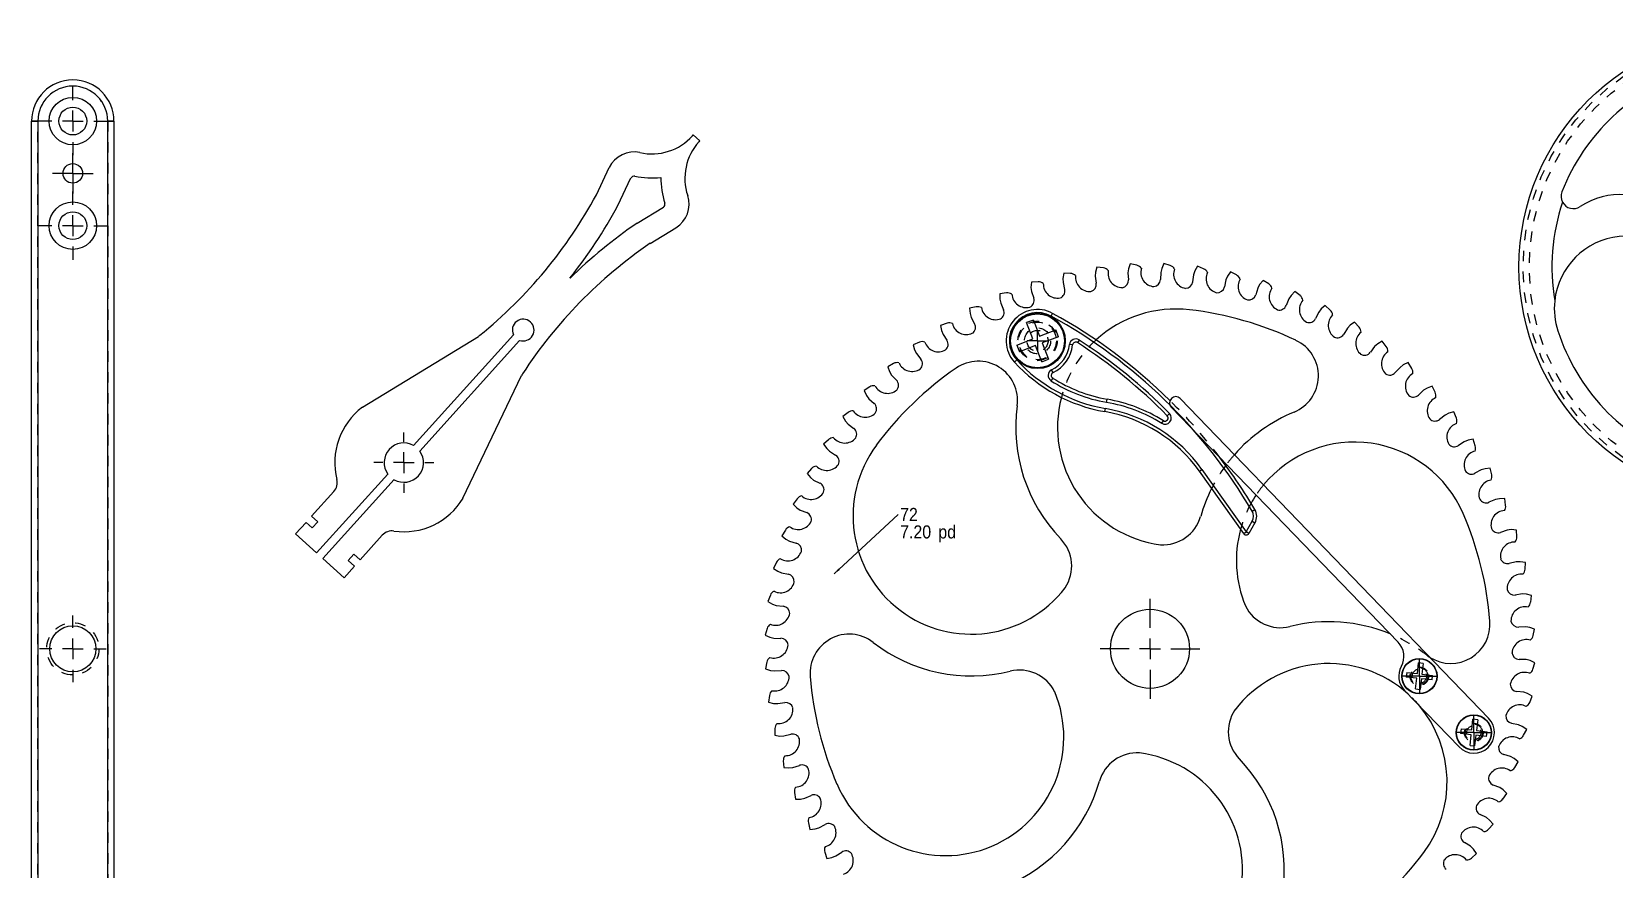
# Model space of a CAD drawing. Extents: x 5.6 to 41.9, y 2.5 to 31.5.
# Drawn here: x 8.1 to 23.24, y 22.54 to 30.55 of the extents above; entities that cross this region are included whole.
import ezdxf

# ---------------------------------------------------------------- set-up
doc = ezdxf.new("R2010")
doc.units = 0
doc.header["$MEASUREMENT"] = 0
doc.linetypes.add('HIDDEN', pattern=[0.075, 0.05, -0.025])
doc.layers.get('0').update_dxf_attribs({"linetype": 'CONTINUOUS'})
doc.styles.add('SLDTEXTSTYLE0', font='GOTHIC.TTF', dxfattribs={"width": 0.913})
doc.styles.get("Standard").update_dxf_attribs({"font": 'GOTHIC.TTF'})
doc.dimstyles.new('SLDDIMSTYLE2', dxfattribs={"dimtxt": 0.1875, "dimasz": 0.0625, "dimexe": 0, "dimexo": 0.0625, "dimgap": 0.046875, "dimtad": 0, "dimtih": 1, "dimtoh": 1, "dimdec": 0, "dimzin": 0, "dimtxsty": 'STANDARD', "dimblk1": 'DOT', "dimblk2": 'DOT', "dimsah": 1, "dimcen": 0.09, "dimazin": 3, "dimtfac": 1, "dimtdec": 0, "dimtofl": 0, "dimtmove": 0, "dimatfit": 3, "dimtolj": 1, "dimtzin": 0})

# ---------------------------------------------------------------- blocks, each defined once
blk = doc.blocks.new('NOTE6')
at = {"color": 7, "linetype": 'CONTINUOUS'}
blk.add_line((0, 0), (0, 0), dxfattribs=at)
at = {"color": 7, "char_height": 0.125, "attachment_point": 1, "style": 'SLDTEXTSTYLE0'}
for s, insert in [('{\\fCentury Gothic|b0|i0;72}', (0.02, 0.063)), ('{\\fCentury Gothic|b0|i0;7.20}', (0.02, -0.104)), ('{\\fCentury Gothic|b0|i0; pd}', (0.343, -0.104))]:
    blk.add_mtext(s, dxfattribs=dict(at, insert=insert))
blk = doc.blocks.new('SW_CENTERMARK16')
at = {"color": 7, "linetype": 'CONTINUOUS'}
for p, q in [((18.802, 24.85), (18.802, 25.127)), ((18.802, 24.65), (18.802, 24.75)), ((18.602, 24.65), (18.325, 24.65)), ((18.802, 24.65), (18.702, 24.65)), ((18.802, 24.65), (18.802, 24.55)), ((18.802, 24.65), (18.902, 24.65)), ((19.002, 24.65), (19.28, 24.65)), ((18.802, 24.45), (18.802, 24.172))]:
    blk.add_line(p, q, dxfattribs=at)
blk = doc.blocks.new('SW_CENTERMARK17')
at = {"color": 7, "linetype": 'CONTINUOUS'}
for p, q in [((17.726, 27.794), (17.726, 27.795)), ((17.526, 27.594), (17.526, 27.594)), ((17.726, 27.594), (17.626, 27.594)), ((17.726, 27.594), (17.726, 27.694)), ((17.726, 27.594), (17.726, 27.494)), ((17.726, 27.594), (17.826, 27.594)), ((17.926, 27.594), (17.927, 27.594)), ((17.726, 27.394), (17.726, 27.394))]:
    blk.add_line(p, q, dxfattribs=at)
blk = doc.blocks.new('SW_CENTERMARK18')
at = {"color": 7, "linetype": 'CONTINUOUS'}
for p, q in [((21.379, 24.488), (21.379, 24.556)), ((21.279, 24.388), (21.211, 24.388)), ((21.379, 24.388), (21.279, 24.388)), ((21.379, 24.388), (21.379, 24.488)), ((21.379, 24.388), (21.379, 24.288)), ((21.379, 24.388), (21.479, 24.388)), ((21.479, 24.388), (21.547, 24.388)), ((21.379, 24.288), (21.379, 24.22))]:
    blk.add_line(p, q, dxfattribs=at)
blk = doc.blocks.new('SW_CENTERMARK19')
at = {"color": 7, "linetype": 'CONTINUOUS'}
for p, q in [((21.9, 23.949), (21.9, 24.017)), ((21.9, 23.849), (21.9, 23.949)), ((21.8, 23.849), (21.732, 23.849)), ((21.9, 23.849), (21.8, 23.849)), ((21.9, 23.849), (21.9, 23.749)), ((21.9, 23.849), (22, 23.849)), ((22, 23.849), (22.068, 23.849)), ((21.9, 23.749), (21.9, 23.681))]:
    blk.add_line(p, q, dxfattribs=at)
blk = doc.blocks.new('SW_CENTERMARK21')
at = {"color": 7, "linetype": 'CONTINUOUS'}
for p, q in [((11.663, 26.63), (11.663, 26.717)), ((11.663, 26.43), (11.663, 26.53)), ((11.463, 26.43), (11.375, 26.43)), ((11.663, 26.43), (11.563, 26.43)), ((11.663, 26.43), (11.663, 26.33)), ((11.663, 26.43), (11.763, 26.43)), ((11.863, 26.43), (11.95, 26.43)), ((11.663, 26.23), (11.663, 26.142))]:
    blk.add_line(p, q, dxfattribs=at)
blk = doc.blocks.new('SW_CENTERMARK22')
at = {"color": 7, "linetype": 'CONTINUOUS'}
for p, q in [((8.496, 28.895), (8.496, 29.022)), ((8.496, 28.695), (8.496, 28.795)), ((8.296, 28.695), (8.169, 28.695)), ((8.496, 28.695), (8.396, 28.695)), ((8.496, 28.695), (8.496, 28.595)), ((8.496, 28.695), (8.596, 28.695)), ((8.696, 28.695), (8.822, 28.695)), ((8.496, 28.495), (8.496, 28.369))]:
    blk.add_line(p, q, dxfattribs=at)
blk = doc.blocks.new('SW_CENTERMARK23')
at = {"color": 7, "linetype": 'CONTINUOUS'}
for p, q in [((8.496, 29.895), (8.496, 30.022)), ((8.296, 29.695), (8.169, 29.695)), ((8.496, 29.695), (8.396, 29.695)), ((8.496, 29.695), (8.496, 29.795)), ((8.496, 29.695), (8.496, 29.595)), ((8.496, 29.695), (8.596, 29.695)), ((8.696, 29.695), (8.822, 29.695)), ((8.496, 29.495), (8.496, 29.369))]:
    blk.add_line(p, q, dxfattribs=at)
blk = doc.blocks.new('SW_CENTERMARK24')
at = {"color": 7, "linetype": 'CONTINUOUS'}
for p, q in [((8.496, 24.85), (8.496, 24.97)), ((8.496, 24.65), (8.496, 24.75)), ((8.296, 24.65), (8.176, 24.65)), ((8.496, 24.65), (8.396, 24.65)), ((8.496, 24.65), (8.496, 24.55)), ((8.496, 24.65), (8.596, 24.65)), ((8.696, 24.65), (8.816, 24.65)), ((8.496, 24.45), (8.496, 24.33))]:
    blk.add_line(p, q, dxfattribs=at)
blk = doc.blocks.new('SW_CENTERMARK41')
at = {"color": 7, "linetype": 'CONTINUOUS'}
for p, q in [((8.496, 29.295), (8.496, 29.389)), ((8.496, 29.195), (8.496, 29.295)), ((8.396, 29.195), (8.302, 29.195)), ((8.496, 29.195), (8.396, 29.195)), ((8.496, 29.195), (8.496, 29.095)), ((8.496, 29.195), (8.596, 29.195)), ((8.496, 29.095), (8.496, 29.002)), ((8.596, 29.195), (8.69, 29.195))]:
    blk.add_line(p, q, dxfattribs=at)

msp = doc.modelspace()

# ---------------------------------------------------------------- linework, layer by layer
at = {"color": 7, "linetype": 'CONTINUOUS'}
for p, q in [((8.102, 29.695), (8.162, 29.695)), ((8.102, 3.293), (8.102, 29.695)), ((8.162, 29.695), (8.162, 3.293)), ((8.83, 3.293), (8.83, 29.695)), ((8.83, 29.695), (8.89, 29.695)), ((8.89, 29.695), (8.89, 3.293)), ((14.425, 29.555), (14.432, 29.563)), ((14.495, 29.507), (14.432, 29.563)), ((14.487, 29.498), (14.495, 29.507)), ((13.506, 28.991), (13.629, 29.25)), ((13.711, 28.887), (13.836, 29.151)), ((13.896, 28.72), (14.146, 28.872)), ((14.02, 28.526), (14.265, 28.675)), ((18.676, 28.316), (18.613, 28.33)), ((18.996, 28.313), (18.934, 28.332)), ((18.041, 28.238), (17.977, 28.241)), ((18.278, 28.211), (18.288, 28.145)), ((18.357, 28.291), (18.293, 28.299)), ((18.591, 28.243), (18.595, 28.176)), ((18.905, 28.248), (18.903, 28.181)), ((19.218, 28.226), (19.21, 28.159)), ((19.315, 28.282), (19.255, 28.307)), ((19.528, 28.176), (19.514, 28.11)), ((19.629, 28.224), (19.572, 28.253)), ((19.938, 28.138), (19.883, 28.172)), ((17.43, 28.052), (17.366, 28.043)), ((17.732, 28.158), (17.667, 28.155)), ((17.668, 28.066), (17.689, 28.002)), ((17.97, 28.152), (17.985, 28.086)), ((19.833, 28.099), (19.813, 28.034)), ((20.237, 28.026), (20.186, 28.065)), ((17.139, 27.919), (17.075, 27.905)), ((17.374, 27.954), (17.401, 27.892)), ((20.129, 27.996), (20.104, 27.933)), ((20.416, 27.868), (20.386, 27.807)), ((20.526, 27.888), (20.478, 27.931)), ((16.86, 27.762), (16.798, 27.742)), ((17.092, 27.817), (17.124, 27.758)), ((17.686, 27.793), (17.621, 27.768)), ((17.681, 27.614), (17.621, 27.768)), ((17.686, 27.793), (17.746, 27.639)), ((17.856, 27.831), (17.87, 27.857)), ((20.69, 27.715), (20.655, 27.657)), ((20.802, 27.725), (20.758, 27.773)), ((11.266, 26.959), (12.377, 27.637)), ((12.711, 27.652), (11.756, 26.593)), ((11.815, 26.539), (12.77, 27.598)), ((16.596, 27.581), (16.536, 27.556)), ((16.822, 27.656), (16.859, 27.6)), ((17.527, 27.554), (17.681, 27.614)), ((17.746, 27.639), (17.9, 27.699)), ((17.925, 27.634), (17.771, 27.574)), ((17.771, 27.574), (17.831, 27.42)), ((17.925, 27.634), (17.9, 27.699)), ((18.124, 27.602), (18.107, 27.577)), ((21.062, 27.539), (21.023, 27.59)), ((16.568, 27.472), (16.61, 27.419)), ((17.527, 27.412), (17.505, 27.391)), ((17.527, 27.554), (17.552, 27.489)), ((17.706, 27.549), (17.552, 27.489)), ((17.766, 27.395), (17.706, 27.549)), ((17.766, 27.395), (17.831, 27.42)), ((18.061, 27.555), (18.032, 27.559)), ((20.95, 27.539), (20.91, 27.485)), ((12.229, 26.09), (12.79, 27.264)), ((16.349, 27.377), (16.292, 27.347)), ((16.33, 27.267), (16.376, 27.218)), ((17.874, 27.291), (17.861, 27.318)), ((21.194, 27.34), (21.149, 27.29)), ((21.306, 27.331), (21.271, 27.386)), ((16.121, 27.153), (16.066, 27.118)), ((17.871, 27.239), (17.855, 27.213)), ((21.419, 27.122), (21.37, 27.075)), ((21.53, 27.103), (21.5, 27.16)), ((16.111, 27.041), (16.162, 26.996)), ((18.386, 27.006), (18.391, 27.036)), ((19.005, 26.961), (21.175, 24.713)), ((22.042, 23.985), (19.09, 27.043)), ((15.913, 26.91), (15.862, 26.87)), ((18.37, 26.918), (18.376, 26.947)), ((18.914, 26.806), (18.93, 26.831)), ((18.989, 26.899), (18.967, 26.878)), ((21.625, 26.884), (21.572, 26.842)), ((21.733, 26.856), (21.708, 26.915)), ((15.913, 26.798), (15.967, 26.757)), ((21.914, 26.592), (21.895, 26.654)), ((15.727, 26.649), (15.679, 26.605)), ((15.737, 26.538), (15.794, 26.502)), ((21.809, 26.63), (21.752, 26.593)), ((15.564, 26.374), (15.521, 26.326)), ((19.274, 26.347), (19.299, 26.365)), ((19.698, 25.751), (19.274, 26.347)), ((19.299, 26.365), (19.722, 25.768)), ((21.97, 26.36), (21.911, 26.328)), ((22.072, 26.313), (22.057, 26.376)), ((11.51, 26.321), (10.829, 25.566)), ((10.889, 25.512), (11.57, 26.267)), ((15.584, 26.263), (15.644, 26.233)), ((10.781, 25.919), (10.994, 26.154)), ((15.426, 26.085), (15.387, 26.033)), ((22.107, 26.078), (22.045, 26.051)), ((22.204, 26.022), (22.196, 26.086)), ((10.841, 25.865), (10.781, 25.919)), ((15.456, 25.977), (15.518, 25.952)), ((19.779, 25.965), (19.805, 25.981)), ((10.627, 25.748), (10.728, 25.859)), ((10.627, 25.748), (10.829, 25.566)), ((10.728, 25.859), (10.787, 25.806)), ((10.787, 25.806), (10.841, 25.865)), ((15.314, 25.785), (15.279, 25.73)), ((19.698, 25.751), (19.722, 25.768)), ((19.722, 25.768), (19.78, 25.87)), ((19.748, 25.753), (19.722, 25.768)), ((19.806, 25.855), (19.748, 25.753)), ((19.78, 25.87), (19.806, 25.855)), ((22.219, 25.784), (22.155, 25.763)), ((22.311, 25.72), (22.308, 25.785)), ((11.245, 25.501), (11.457, 25.736)), ((15.353, 25.68), (15.417, 25.661)), ((10.889, 25.512), (11.091, 25.33)), ((11.091, 25.33), (11.191, 25.441)), ((11.185, 25.554), (11.132, 25.495)), ((11.132, 25.495), (11.191, 25.441)), ((11.245, 25.501), (11.185, 25.554)), ((15.228, 25.477), (15.199, 25.419)), ((22.305, 25.482), (22.239, 25.466)), ((22.391, 25.41), (22.393, 25.475)), ((15.276, 25.376), (15.342, 25.362)), ((15.17, 25.162), (15.145, 25.102)), ((22.364, 25.174), (22.297, 25.164)), ((22.444, 25.095), (22.452, 25.159)), ((15.226, 25.065), (15.293, 25.058)), ((15.139, 24.844), (15.12, 24.782)), ((22.396, 24.861), (22.329, 24.857)), ((22.469, 24.776), (22.482, 24.839)), ((15.204, 24.752), (15.271, 24.75)), ((22.401, 24.547), (22.333, 24.549)), ((15.136, 24.524), (15.122, 24.46)), ((15.208, 24.438), (15.276, 24.442)), ((21.258, 24.425), (21.253, 24.38)), ((21.355, 24.369), (21.253, 24.38)), ((21.258, 24.425), (21.36, 24.413)), ((21.36, 24.413), (21.372, 24.515)), ((21.416, 24.51), (21.372, 24.515)), ((21.416, 24.51), (21.404, 24.408)), ((21.404, 24.408), (21.506, 24.396)), ((21.501, 24.352), (21.506, 24.396)), ((22.466, 24.456), (22.485, 24.517)), ((21.238, 24.252), (21.759, 23.712)), ((21.343, 24.267), (21.355, 24.369)), ((21.343, 24.267), (21.387, 24.262)), ((21.399, 24.363), (21.387, 24.262)), ((21.501, 24.352), (21.399, 24.363)), ((22.378, 24.234), (22.311, 24.242)), ((15.161, 24.205), (15.153, 24.14)), ((15.241, 24.126), (15.307, 24.136)), ((22.435, 24.137), (22.459, 24.197)), ((21.881, 23.874), (21.892, 23.976)), ((21.937, 23.97), (21.892, 23.976)), ((21.937, 23.97), (21.925, 23.869)), ((22.328, 23.924), (22.262, 23.937)), ((15.213, 23.889), (15.211, 23.824)), ((15.3, 23.817), (15.365, 23.833)), ((21.779, 23.886), (21.774, 23.841)), ((21.875, 23.829), (21.774, 23.841)), ((21.779, 23.886), (21.881, 23.874)), ((21.864, 23.727), (21.875, 23.829)), ((21.92, 23.824), (21.908, 23.722)), ((22.022, 23.812), (21.92, 23.824)), ((21.925, 23.869), (22.027, 23.857)), ((22.022, 23.812), (22.027, 23.857)), ((22.376, 23.823), (22.406, 23.88)), ((21.864, 23.727), (21.908, 23.722)), ((22.252, 23.619), (22.187, 23.639)), ((15.293, 23.579), (15.297, 23.514)), ((15.386, 23.515), (15.45, 23.536)), ((22.291, 23.514), (22.325, 23.569)), ((22.149, 23.323), (22.086, 23.347)), ((15.4, 23.277), (15.409, 23.213)), ((15.498, 23.222), (15.559, 23.249)), ((22.178, 23.214), (22.217, 23.266)), ((22.02, 23.036), (21.96, 23.066)), ((15.533, 22.986), (15.547, 22.923)), ((15.635, 22.939), (15.694, 22.971)), ((22.04, 22.926), (22.084, 22.974)), ((21.867, 22.762), (21.81, 22.797)), ((15.69, 22.707), (15.71, 22.646)), ((15.796, 22.67), (15.852, 22.707)), ((21.878, 22.65), (21.925, 22.694))]:
    msp.add_line(p, q, dxfattribs=at)
at = {"color": 7, "linetype": 'HIDDEN'}
for p, q in [((8.162, 29.695), (8.102, 29.695)), ((8.162, 3.293), (8.162, 29.695)), ((8.89, 29.695), (8.83, 29.695)), ((8.83, 29.695), (8.83, 3.293))]:
    msp.add_line(p, q, dxfattribs=at)
at = {"color": 7, "linetype": 'CONTINUOUS', "flags": 128}
for points in [[(18.613, 28.33), (18.596, 28.282), (18.591, 28.243)], [(18.934, 28.332), (18.914, 28.286), (18.905, 28.248)], [(17.977, 28.241), (17.969, 28.191), (17.97, 28.152)], [(18.293, 28.299), (18.281, 28.251), (18.278, 28.211)], [(19.255, 28.307), (19.23, 28.263), (19.218, 28.226)], [(19.572, 28.253), (19.544, 28.212), (19.528, 28.176)], [(19.883, 28.172), (19.851, 28.134), (19.833, 28.099)], [(17.366, 28.043), (17.366, 27.993), (17.374, 27.954)], [(17.667, 28.155), (17.663, 28.105), (17.668, 28.066)], [(20.186, 28.065), (20.151, 28.029), (20.129, 27.996)], [(17.075, 27.905), (17.081, 27.855), (17.092, 27.817)], [(20.478, 27.931), (20.44, 27.899), (20.416, 27.868)], [(16.798, 27.742), (16.808, 27.693), (16.822, 27.656)], [(20.758, 27.773), (20.717, 27.743), (20.69, 27.715)], [(21.023, 27.59), (20.98, 27.565), (20.95, 27.539)], [(16.536, 27.556), (16.55, 27.507), (16.568, 27.472)], [(16.292, 27.347), (16.31, 27.3), (16.33, 27.267)], [(21.271, 27.386), (21.225, 27.364), (21.194, 27.34)], [(16.066, 27.118), (16.088, 27.073), (16.111, 27.041)], [(21.5, 27.16), (21.453, 27.142), (21.419, 27.122)], [(15.862, 26.87), (15.887, 26.827), (15.913, 26.798)], [(21.708, 26.915), (21.66, 26.902), (21.625, 26.884)], [(21.895, 26.654), (21.845, 26.644), (21.809, 26.63)], [(15.679, 26.605), (15.709, 26.565), (15.737, 26.538)], [(22.057, 26.376), (22.008, 26.371), (21.97, 26.36)], [(15.521, 26.326), (15.553, 26.288), (15.584, 26.263)], [(22.196, 26.086), (22.145, 26.085), (22.107, 26.078)], [(15.387, 26.033), (15.423, 25.998), (15.456, 25.977)], [(22.308, 25.785), (22.258, 25.789), (22.219, 25.784)], [(15.279, 25.73), (15.318, 25.699), (15.353, 25.68)], [(22.393, 25.475), (22.344, 25.483), (22.305, 25.482)], [(15.199, 25.419), (15.24, 25.391), (15.276, 25.376)], [(22.452, 25.159), (22.403, 25.171), (22.364, 25.174)], [(15.145, 25.102), (15.189, 25.078), (15.226, 25.065)], [(22.482, 24.839), (22.435, 24.855), (22.396, 24.861)], [(15.12, 24.782), (15.165, 24.761), (15.204, 24.752)], [(22.485, 24.517), (22.439, 24.538), (22.401, 24.547)], [(15.122, 24.46), (15.17, 24.444), (15.208, 24.438)], [(22.459, 24.197), (22.415, 24.222), (22.378, 24.234)], [(15.153, 24.14), (15.201, 24.128), (15.241, 24.126)], [(15.211, 23.824), (15.261, 23.816), (15.3, 23.817)], [(22.406, 23.88), (22.364, 23.908), (22.328, 23.924)], [(15.297, 23.514), (15.347, 23.511), (15.386, 23.515)], [(22.325, 23.569), (22.286, 23.601), (22.252, 23.619)], [(22.217, 23.266), (22.181, 23.301), (22.149, 23.323)], [(15.409, 23.213), (15.459, 23.214), (15.498, 23.222)], [(22.084, 22.974), (22.051, 23.012), (22.02, 23.036)], [(15.547, 22.923), (15.597, 22.928), (15.635, 22.939)], [(21.925, 22.694), (21.896, 22.735), (21.867, 22.762)], [(15.71, 22.646), (15.759, 22.655), (15.796, 22.67)]]:
    msp.add_lwpolyline(points, dxfattribs=at)
at = {"color": 7, "linetype": 'CONTINUOUS'}
for centre, radius in [((24.582, 28.3), 2.25), ((8.496, 29.695), 0.227), ((8.496, 29.695), 0.133), ((8.496, 29.195), 0.0938), ((8.496, 28.695), 0.227), ((8.496, 28.695), 0.133), ((17.726, 27.594), 0.265), ((17.726, 27.594), 0.258), ((18.802, 24.65), 0.378), ((8.496, 24.65), 0.22), ((21.379, 24.388), 0.169), ((21.379, 24.388), 0.166), ((21.9, 23.849), 0.169), ((21.9, 23.849), 0.166)]:
    msp.add_circle(centre, radius, dxfattribs=at)
at = {"color": 7, "linetype": 'HIDDEN'}
for centre, radius in [((24.582, 28.3), 2.211), ((24.582, 28.3), 2.211), ((24.582, 28.3), 2.152), ((17.726, 27.594), 0.188), ((17.726, 27.594), 0.18), ((17.726, 27.594), 0.125), ((17.726, 27.594), 0.125), ((17.726, 27.594), 0.101), ((8.496, 24.65), 0.25), ((21.379, 24.388), 0.0885), ((21.379, 24.388), 0.082), ((21.379, 24.388), 0.068), ((21.9, 23.849), 0.0885), ((21.9, 23.849), 0.082), ((21.9, 23.849), 0.068)]:
    msp.add_circle(centre, radius, dxfattribs=at)
at = {"color": 7, "linetype": 'CONTINUOUS'}
for centre, radius, start, end in [((24.582, 28.3), 1.974, 108, 158.6452), ((8.496, 29.695), 0.394, 0, 180), ((8.496, 29.695), 0.334, 0, 180), ((14.035, 29.906), 0.525, 257.6077, 317.9511), ((13.866, 29.137), 0.263, 77.6077, 154.5984), ((14.877, 29.147), 0.525, 137.9511, 198.2946), ((13.866, 29.137), 0.0325, 77.6077, 154.5984), ((14.035, 29.906), 0.755, 257.6077, 276.6276), ((14.877, 29.147), 0.755, 179.2746, 198.2946), ((9.571, 31.121), 4.474, 309.0563, 331.5677), ((14.129, 28.9), 0.263, 301.3039, 18.2946), ((22.853, 28.976), 0.118, 158.6452, 208.1796), ((23.299, 28.3), 0.692, 48.2394, 123.4391), ((9.571, 31.121), 4.704, 321.5042, 331.6427), ((14.129, 28.9), 0.0325, 301.3039, 18.2946), ((24.582, 28.3), 1.935, 161.3069, 189.6247), ((22.853, 28.976), 0.118, 208.1796, 303.4391), ((16.544, 24.832), 4.704, 124.2595, 134.398), ((16.544, 24.832), 4.474, 124.3346, 146.8459), ((23.362, 27.903), 0.692, 18, 173.9621), ((18.661, 28.247), 0.0707, 35.4238, 77.8423), ((18.039, 28.168), 0.0707, 45.4238, 87.8423), ((18.225, 28.203), 0.137, 173.7158, 275.005), ((18.348, 28.221), 0.0707, 40.4238, 82.8423), ((18.537, 28.24), 0.137, 168.7158, 270.005), ((18.524, 28.172), 0.0707, 280.4579, 3.3685), ((18.851, 28.249), 0.137, 163.7158, 265.005), ((18.832, 28.183), 0.0707, 275.4579, 358.3685), ((18.975, 28.246), 0.0707, 30.4238, 72.8423), ((19.164, 28.231), 0.137, 158.7158, 260.005), ((19.288, 28.217), 0.0707, 25.4238, 67.8423), ((19.475, 28.186), 0.137, 153.7158, 255.005), ((19.597, 28.161), 0.0707, 20.4238, 62.8423), ((19.781, 28.114), 0.137, 148.7158, 250.005), ((17.439, 27.982), 0.0707, 55.4238, 97.8423), ((17.617, 28.049), 0.137, 183.7158, 285.005), ((17.735, 28.088), 0.0707, 50.4238, 92.8423), ((17.918, 28.139), 0.137, 178.7158, 280.005), ((17.917, 28.07), 0.0707, 290.4579, 13.3685), ((18.218, 28.134), 0.0707, 285.4579, 8.3685), ((19.14, 28.167), 0.0707, 270.4579, 353.3685), ((19.445, 28.124), 0.0707, 265.4579, 348.3685), ((19.746, 28.055), 0.0707, 260.4579, 343.3685), ((19.9, 28.078), 0.0707, 15.4238, 57.8423), ((20.079, 28.016), 0.137, 143.7158, 245.005), ((20.195, 27.969), 0.0707, 10.4238, 52.8423), ((17.154, 27.85), 0.0707, 60.4238, 102.8423), ((17.325, 27.933), 0.137, 188.7158, 290.005), ((17.336, 27.864), 0.0707, 300.4579, 23.3685), ((17.726, 27.594), 0.3, 61.27, 222.4765), ((17.726, 27.594), 0.27, 61.27, 222.4765), ((17.622, 27.98), 0.0707, 295.4579, 18.3685), ((19.048, 26.767), 1.131, 83.3685, 132.3632), ((18.802, 24.65), 3.263, 64.6714, 83.3685), ((20.039, 27.959), 0.0707, 255.4579, 338.3685), ((20.368, 27.892), 0.137, 138.7158, 240.005), ((20.479, 27.835), 0.0707, 5.4238, 47.8423), ((23.362, 27.903), 0.692, 173.9621, 198), ((12.805, 27.697), 0.104, 250.4851, 205.4171), ((16.882, 27.695), 0.0707, 65.4238, 107.8423), ((17.044, 27.791), 0.137, 193.7158, 295.005), ((17.062, 27.724), 0.0707, 305.4579, 28.3685), ((15.43, 23.405), 5.047, 30.4858, 61.27), ((15.43, 23.405), 5.077, 45.4418, 61.27), ((20.323, 27.839), 0.0707, 250.4579, 333.3685), ((20.644, 27.743), 0.137, 133.7158, 235.005), ((20.75, 27.677), 0.0707, 0.4238, 42.8423), ((12.311, 27.744), 0.125, 301.425, 309.0563), ((16.623, 27.516), 0.0707, 70.4238, 112.8423), ((16.777, 27.626), 0.137, 198.7158, 300.005), ((16.8, 27.561), 0.0707, 310.4579, 33.3685), ((18.091, 27.552), 0.06, 57.3073, 173.3628), ((18.091, 27.552), 0.03, 57.3073, 173.3628), ((15.43, 23.405), 4.957, 44.4749, 57.3073), ((15.43, 23.405), 4.987, 44.4749, 57.3073), ((20.038, 27.26), 0.375, 292.228, 64.6714), ((20.595, 27.694), 0.0707, 245.4579, 328.3685), ((20.907, 27.57), 0.137, 128.7158, 230.005), ((24.582, 28.3), 1.974, 198, 248.6452), ((16.554, 27.375), 0.0707, 315.4579, 38.3685), ((18.632, 28.424), 1.499, 222.4765, 260.1282), ((17.726, 27.594), 0.307, 296.0051, 353.3628), ((17.726, 27.594), 0.338, 296.0051, 353.3628), ((20.853, 27.527), 0.0707, 240.4579, 323.3685), ((21.153, 27.376), 0.137, 123.7158, 225.005), ((21.007, 27.496), 0.0707, 355.4238, 37.8423), ((12.903, 27.21), 0.125, 146.8459, 154.4772), ((18.802, 24.65), 3.263, 124.6714, 143.3685), ((16.382, 27.315), 0.0707, 75.4238, 117.8423), ((16.526, 27.438), 0.137, 203.7158, 305.005), ((17.16, 27.024), 0.375, 352.228, 124.6714), ((18.632, 28.424), 1.529, 222.4765, 260.1282), ((17.887, 27.264), 0.06, 116.0051, 237.2858), ((17.887, 27.264), 0.03, 116.0051, 237.2858), ((21.096, 27.337), 0.0707, 235.4579, 318.3685), ((21.382, 27.161), 0.137, 118.7158, 220.005), ((21.246, 27.293), 0.0707, 350.4238, 32.8423), ((16.159, 27.094), 0.0707, 80.4238, 122.8423), ((16.291, 27.229), 0.137, 208.7158, 310.005), ((16.325, 27.169), 0.0707, 320.4579, 43.3685), ((18.632, 28.424), 1.439, 237.2858, 260.1282), ((18.632, 28.424), 1.409, 237.2858, 260.1282), ((11.663, 26.43), 0.661, 126.8955, 194.1689), ((16.115, 26.944), 0.0707, 325.4579, 48.3685), ((19.048, 26.767), 1.531, 172.228, 224.0428), ((19.048, 26.767), 1.131, 165.2984, 262.61), ((18.13, 25.535), 1.493, 58.3119, 80.1282), ((18.13, 25.535), 1.523, 58.3119, 80.1282), ((19.048, 27.002), 0.0591, 43.9917, 223.9917), ((21.322, 27.127), 0.0707, 230.4579, 313.3685), ((21.591, 26.926), 0.137, 113.7158, 215.005), ((21.467, 27.07), 0.0707, 345.4238, 27.8423), ((15.956, 26.854), 0.0707, 85.4238, 127.8423), ((16.076, 27.001), 0.137, 213.7158, 315.005), ((18.13, 25.535), 1.403, 35.3685, 80.1282), ((18.13, 25.535), 1.433, 35.3685, 80.1282), ((18.946, 26.857), 0.06, 238.3119, 44.4749), ((18.946, 26.857), 0.03, 238.3119, 44.4749), ((20.759, 25.495), 1.531, 112.228, 138.6811), ((21.528, 26.898), 0.0707, 225.4579, 308.3685), ((21.779, 26.675), 0.137, 108.7158, 210.005), ((21.668, 26.828), 0.0707, 340.4238, 22.8423), ((15.775, 26.598), 0.0707, 90.4238, 132.8423), ((15.881, 26.754), 0.137, 218.7158, 320.005), ((15.925, 26.701), 0.0707, 330.4579, 53.3685), ((11.663, 26.43), 0.188, 60.2645, 215.6377), ((11.663, 26.43), 0.188, 240.2645, 35.6377), ((15.757, 26.442), 0.0707, 335.4579, 58.3685), ((17.092, 25.921), 1.131, 143.3685, 322.61), ((20.759, 25.495), 1.131, 23.3685, 140.3451), ((21.714, 26.652), 0.0707, 220.4579, 303.3685), ((21.944, 26.407), 0.137, 103.7158, 205.005), ((21.847, 26.57), 0.0707, 335.4238, 17.8423), ((15.616, 26.326), 0.0707, 95.4238, 137.8423), ((15.709, 26.492), 0.137, 223.7158, 325.005), ((15.43, 23.405), 5.077, 30.4858, 37.2532), ((20.759, 25.495), 1.531, 143.1339, 143.5768), ((21.877, 26.39), 0.0707, 215.4579, 298.3685), ((10.901, 26.238), 0.125, 317.9511, 14.1689), ((15.613, 26.17), 0.0707, 340.4579, 63.3685), ((22.085, 26.127), 0.137, 98.7158, 200.005), ((22.003, 26.298), 0.0707, 330.4238, 12.8423), ((11.663, 26.43), 0.661, 261.7333, 329.0067), ((15.482, 26.042), 0.0707, 100.4238, 142.8423), ((15.56, 26.215), 0.137, 228.7158, 330.005), ((20.759, 25.495), 1.531, 153.2947, 164.0428), ((20.759, 25.495), 1.131, 146.411, 151.0784), ((22.017, 26.116), 0.0707, 210.4579, 293.3685), ((15.492, 25.886), 0.0707, 345.4579, 68.3685), ((18.926, 26.019), 0.375, 266.4817, 344.0428), ((19.698, 25.917), 0.095, 330.3685, 30.4858), ((19.698, 25.917), 0.125, 330.3685, 30.4858), ((18.802, 24.65), 3.263, 4.6714, 23.3685), ((22.201, 25.835), 0.137, 93.7158, 195.005), ((22.134, 26.012), 0.0707, 325.4238, 7.8423), ((11.55, 25.652), 0.125, 81.7333, 137.9511), ((15.374, 25.748), 0.0707, 105.4238, 147.8423), ((15.436, 25.927), 0.137, 233.7158, 335.005), ((20.759, 25.495), 1.131, 164.7091, 202.61), ((19.722, 25.768), 0.03, 215.3685, 330.3685), ((22.133, 25.83), 0.0707, 205.4579, 288.3685), ((15.397, 25.593), 0.0707, 350.4579, 73.3685), ((17.678, 25.441), 0.375, 326.4817, 44.0428), ((22.292, 25.534), 0.137, 88.7158, 190.005), ((22.24, 25.717), 0.0707, 320.4238, 2.8423), ((15.291, 25.445), 0.0707, 110.4238, 152.8423), ((15.338, 25.628), 0.137, 238.7158, 340.005), ((22.223, 25.535), 0.0707, 200.4579, 283.3685), ((15.328, 25.293), 0.0707, 355.4579, 78.3685), ((22.356, 25.227), 0.137, 83.7158, 185.005), ((22.32, 25.413), 0.0707, 315.4238, 357.8423), ((15.235, 25.136), 0.0707, 115.4238, 157.8423), ((15.266, 25.323), 0.137, 243.7158, 345.005), ((22.287, 25.234), 0.0707, 195.4579, 278.3685), ((15.22, 25.012), 0.137, 248.7158, 350.005), ((15.285, 24.987), 0.0707, 0.4579, 83.3685), ((20.05, 25.227), 0.375, 206.4817, 284.0428), ((22.392, 24.915), 0.137, 78.7158, 180), ((22.373, 25.104), 0.0707, 310.4238, 352.8423), ((15.206, 24.823), 0.0707, 120.4238, 162.8423), ((20.513, 23.378), 1.531, 67.5024, 104.0428), ((21.68, 24.885), 0.375, 237.6817, 4.6714), ((22.325, 24.928), 0.0707, 190.4579, 273.3685), ((15.203, 24.698), 0.137, 253.7158, 355.005), ((15.269, 24.68), 0.0707, 5.4579, 88.3685), ((15.924, 24.415), 0.375, 52.228, 184.6714), ((17.092, 25.921), 1.531, 232.228, 284.0428), ((21.034, 24.577), 0.197, 331.4493, 43.9917), ((22.402, 24.601), 0.137, 73.7158, 175.005), ((22.399, 24.791), 0.0707, 305.4238, 347.8423), ((15.205, 24.509), 0.0707, 125.4238, 167.8423), ((22.335, 24.62), 0.0707, 185.4579, 268.3685), ((15.212, 24.384), 0.137, 258.7158, 0), ((15.28, 24.372), 0.0707, 10.4579, 93.3685), ((18.802, 24.65), 3.263, 184.6714, 203.3685), ((17.554, 24.072), 0.375, 26.4817, 104.0428), ((20.513, 23.378), 1.131, 47.9577, 142.61), ((21.379, 24.388), 0.197, 151.4493, 223.9917), ((22.384, 24.288), 0.137, 68.7158, 170.005), ((22.398, 24.477), 0.0707, 300.4238, 342.8423), ((15.231, 24.196), 0.0707, 130.4238, 172.8423), ((16.846, 23.804), 1.131, 203.3685, 22.61), ((22.319, 24.312), 0.0707, 180.4579, 263.3685), ((15.249, 24.072), 0.137, 263.7158, 5.005), ((15.318, 24.066), 0.0707, 15.4579, 98.3685), ((20.513, 23.378), 1.131, 323.3685, 40.0257), ((22.339, 23.977), 0.137, 63.7158, 165.005), ((22.369, 24.164), 0.0707, 295.4238, 337.8423), ((15.284, 23.886), 0.0707, 135.4238, 177.8423), ((19.926, 23.858), 0.375, 146.4817, 224.0428), ((21.9, 23.849), 0.197, 223.9917, 43.9917), ((22.276, 24.007), 0.0707, 175.4579, 258.3685), ((15.313, 23.765), 0.137, 268.7158, 10.005), ((15.382, 23.764), 0.0707, 20.4579, 103.3685), ((22.267, 23.671), 0.137, 58.7158, 160.005), ((22.313, 23.855), 0.0707, 290.4238, 332.8423), ((15.364, 23.583), 0.0707, 140.4238, 182.8423), ((18.679, 23.28), 0.375, 86.4817, 164.0428), ((18.556, 22.533), 1.131, 263.3685, 82.61), ((22.207, 23.706), 0.0707, 170.4579, 253.3685), ((15.403, 23.464), 0.137, 273.7158, 15.005), ((15.472, 23.469), 0.0707, 25.4579, 108.3685), ((18.556, 22.533), 1.531, 352.228, 44.0428), ((22.168, 23.373), 0.137, 53.7158, 155.005), ((22.231, 23.552), 0.0707, 285.4238, 327.8423), ((15.47, 23.287), 0.0707, 145.4238, 187.8423), ((16.846, 23.804), 1.531, 292.228, 344.0428), ((22.112, 23.413), 0.0707, 165.4579, 248.3685), ((15.519, 23.172), 0.137, 278.7158, 20.005), ((15.587, 23.184), 0.0707, 30.4579, 113.3685), ((22.044, 23.084), 0.137, 48.7158, 150.005), ((22.122, 23.257), 0.0707, 280.4238, 322.8423), ((15.602, 23.002), 0.0707, 150.4238, 192.8423), ((21.992, 23.129), 0.0707, 160.4579, 243.3685), ((15.661, 22.892), 0.137, 283.7158, 25.005), ((15.728, 22.909), 0.0707, 35.4579, 118.3685), ((21.847, 22.857), 0.0707, 155.4579, 238.3685), ((21.895, 22.808), 0.137, 43.7158, 145.005), ((21.988, 22.973), 0.0707, 275.4238, 317.8423), ((15.757, 22.729), 0.0707, 155.4238, 197.8423), ((15.891, 22.648), 0.0707, 40.4579, 123.3685), ((15.826, 22.625), 0.137, 288.7158, 30.005), ((18.802, 24.65), 3.263, 304.6714, 323.3685), ((21.679, 22.599), 0.0707, 150.4579, 233.3685), ((21.723, 22.545), 0.137, 38.7158, 140.005), ((21.83, 22.702), 0.0707, 270.4238, 312.8423)]:
    msp.add_arc(centre, radius, start, end, dxfattribs=at)
at = {"color": 7, "linetype": 'HIDDEN'}
for centre, radius, start, end in [((8.496, 29.695), 0.334, 0, 180), ((19.048, 26.767), 1.131, 132.3632, 165.2984), ((15.43, 23.405), 5.077, 37.2532, 45.4418), ((20.759, 25.495), 1.531, 138.6811, 143.1339), ((20.759, 25.495), 1.531, 143.5768, 153.2947), ((20.759, 25.495), 1.131, 140.3451, 146.411), ((20.759, 25.495), 1.131, 151.0784, 164.7091), ((20.513, 23.378), 1.531, 52.228, 67.5024), ((21.68, 24.885), 0.375, 232.228, 237.6817), ((20.513, 23.378), 1.131, 40.0257, 47.9577)]:
    msp.add_arc(centre, radius, start, end, dxfattribs=at)

# ---------------------------------------------------------------- block references
for name, p in [('SW_CENTERMARK23', (0, 0)), ('SW_CENTERMARK41', (0, 0)), ('SW_CENTERMARK22', (0, 0)), ('SW_CENTERMARK17', (0, 0)), ('SW_CENTERMARK21', (0, 0)), ('NOTE6', (16.391, 25.934)), ('SW_CENTERMARK16', (0, 0)), ('SW_CENTERMARK24', (0, 0)), ('SW_CENTERMARK18', (0, 0)), ('SW_CENTERMARK19', (0, 0))]:
    msp.add_blockref(name, p)

# ---------------------------------------------------------------- leaders
at = {"color": 7}
msp.add_leader([(15.781, 25.368), (16.391, 25.934)], dimstyle='SLDDIMSTYLE2', dxfattribs=at)

doc.saveas('drawing.dxf')
